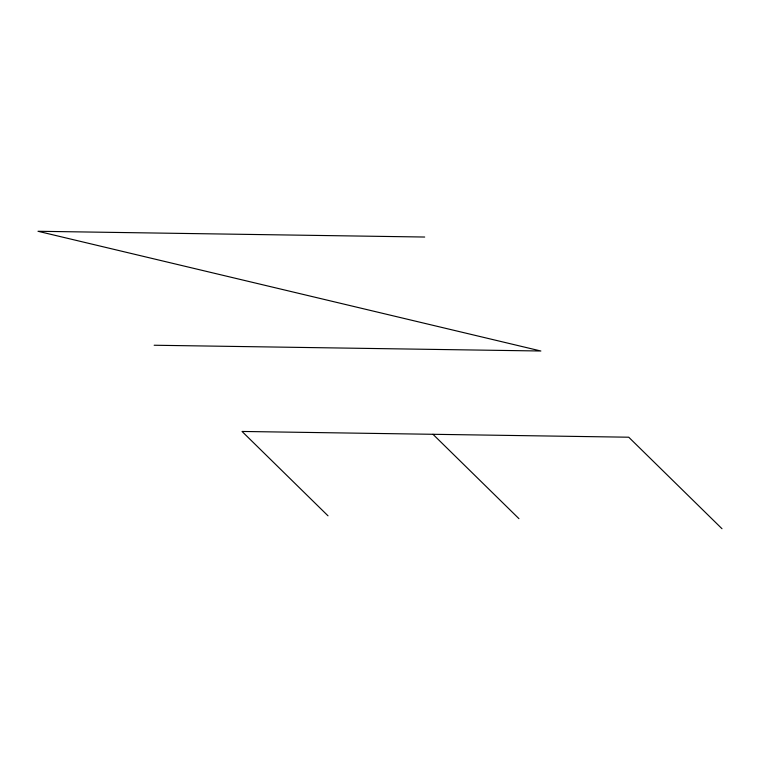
<?xml version="1.0" encoding="UTF-8"?>
<svg xmlns="http://www.w3.org/2000/svg" width="760" height="760" viewBox="0 0 760 760"><rect width="100%" height="100%" fill="white"/><g stroke="black" fill="none" stroke-linecap="round" stroke-linejoin="round"><path stroke-width="1.14" d="M424.697 237.034L38 231.277L540.864 351.006L154.156 345.24M722 528.722L628.729 437.209L242.031 431.452L328.016 515.822M432.962 434.292L518.947 518.662"/></g></svg>
